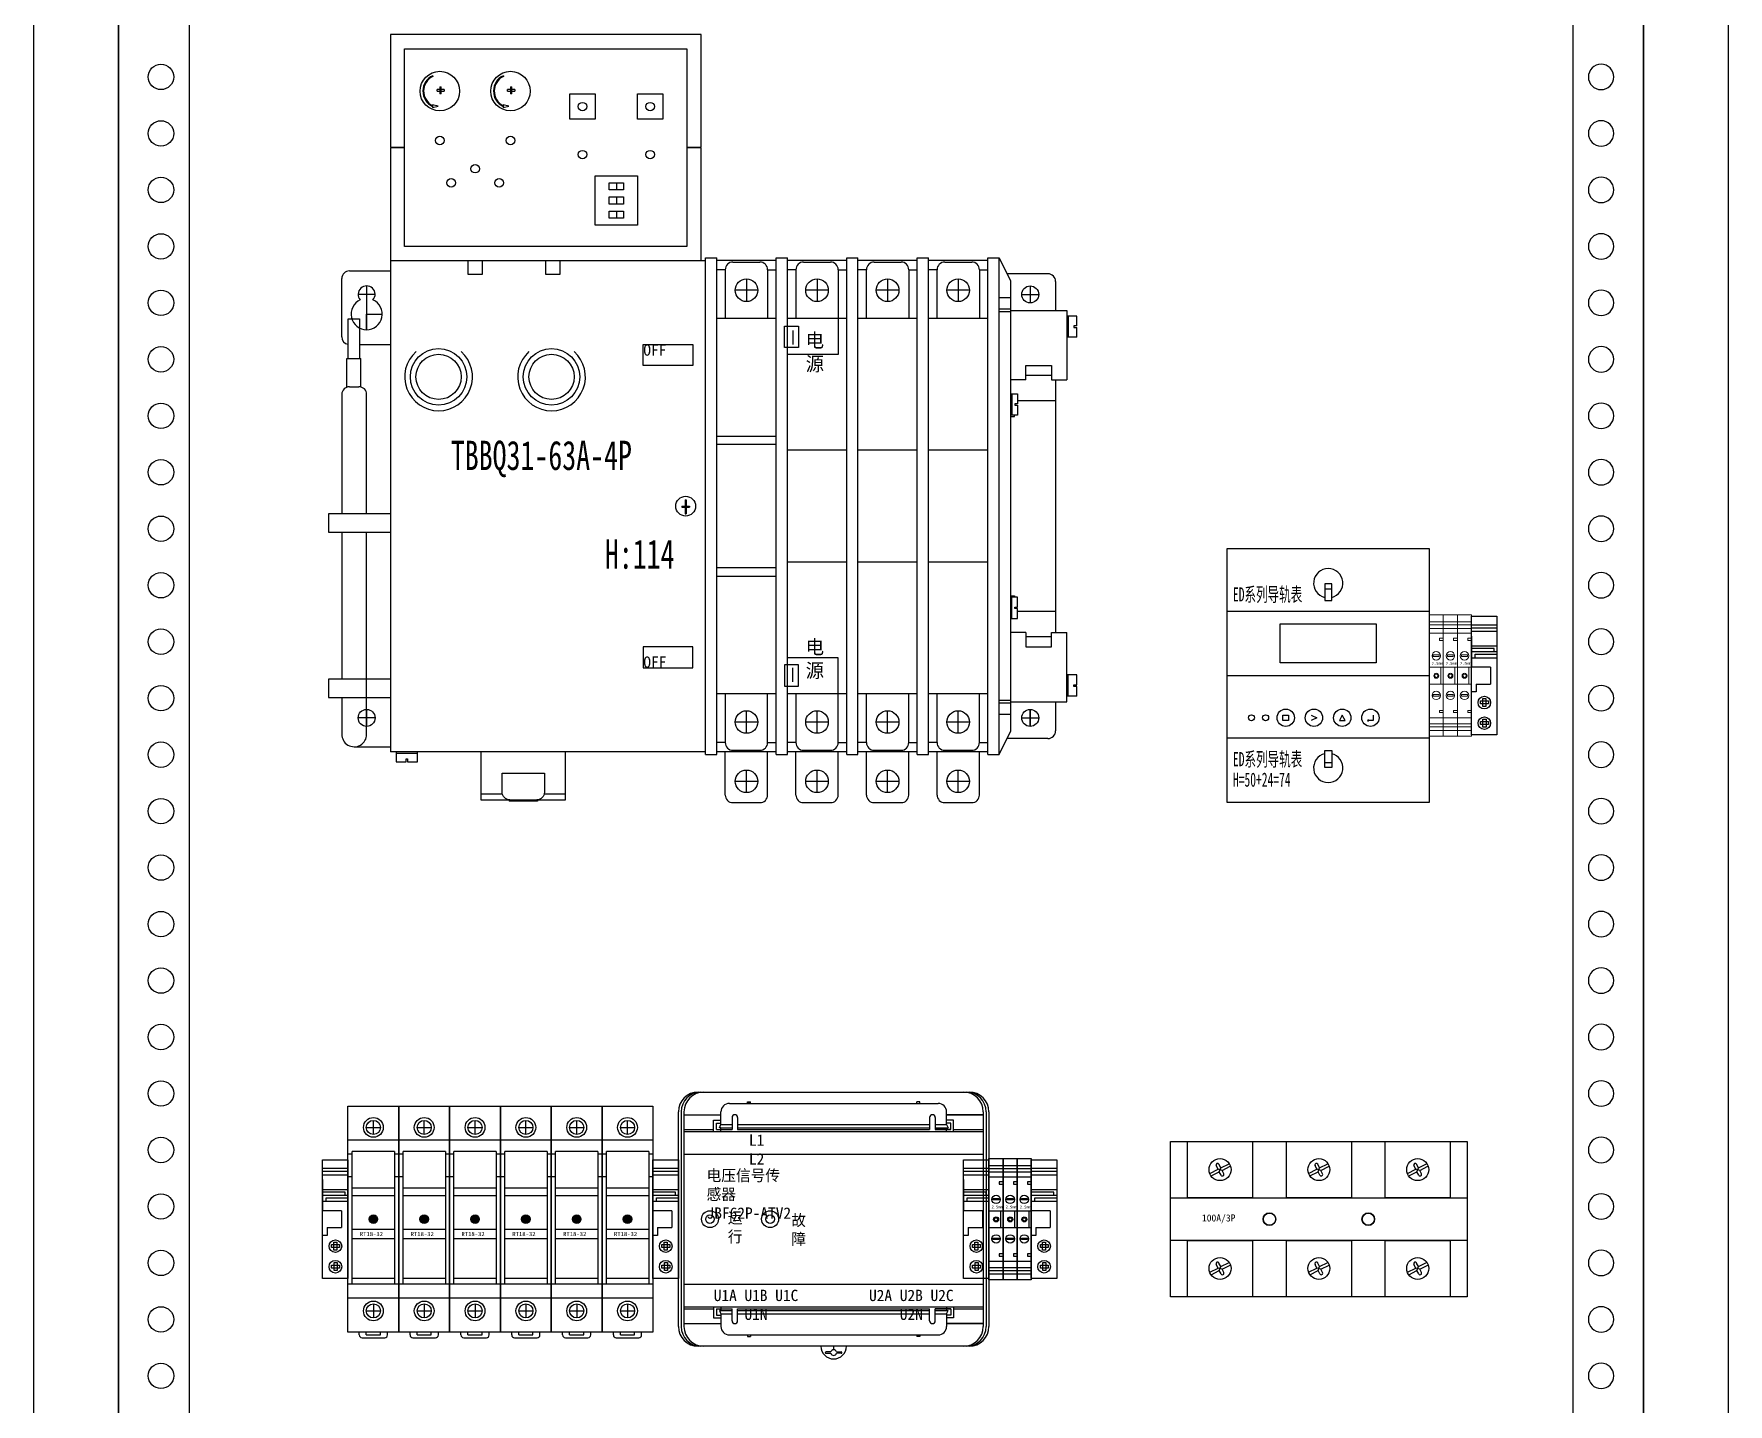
# Model space of a CAD drawing. Extents: x 1529396 to 1529996, y 398123 to 399723.
# Drawn here: x 1529396 to 1529996, y 398868 to 399353 of the extents above; entities that cross this region are included whole.
import ezdxf
from ezdxf.enums import TextEntityAlignment as Align

# ---------------------------------------------------------------- set-up
doc = ezdxf.new("R2010")
doc.units = 0
doc.header["$MEASUREMENT"] = 0
for name, color, linetype in [('01', 7, 'Continuous'), ('LY-JS-BJ', 7, 'Continuous'), ('LY-JS-YQJ', 7, 'Continuous'), ('布置图', 20, 'Continuous')]:
    doc.layers.add(name, color=color, linetype=linetype)
doc.layers.add('LY-二次控制图', color=7, linetype='Continuous', lineweight=18)
doc.styles.add('宋体', font='', dxfattribs={"width": 0.8, "height": 3.5})
doc.styles.get('宋体').set_extended_font_data('SimSun')

# ---------------------------------------------------------------- blocks, each defined once
blk = doc.blocks.new('A$Ccfe704a4')
for p, q in [((-91.17, -11.31), (-88.21, -9.81)), ((-90.7, -12.2), (-87.76, -10.71)), ((-88.21, -9.81), (-88.87, -8.52)), ((-86.79, -10.22), (-88.21, -9.81)), ((-88.04, -6.11), (-88.04, -6.07)), ((-87.24, -9.32), (-87.9, -8.03)), ((-87.76, -10.71), (-87.24, -9.32)), ((-87.16, -11.89), (-87.76, -10.71)), ((-87.24, -9.32), (-84.33, -7.85)), ((-86.79, -10.22), (-83.88, -8.75)), ((-86.19, -11.4), (-86.79, -10.22)), ((-86.75, -6.15), (-86.75, -6.07)), ((-56.17, -11.31), (-53.21, -9.81)), ((-55.7, -12.2), (-52.76, -10.71)), ((-53.21, -9.81), (-53.87, -8.52)), ((-51.79, -10.22), (-53.21, -9.81)), ((-53.04, -6.11), (-53.04, -6.07)), ((-52.24, -9.32), (-52.9, -8.03)), ((-52.76, -10.71), (-52.24, -9.32)), ((-52.16, -11.89), (-52.76, -10.71)), ((-52.24, -9.32), (-49.33, -7.85)), ((-51.79, -10.22), (-48.88, -8.75)), ((-51.19, -11.4), (-51.79, -10.22)), ((-51.75, -6.15), (-51.75, -6.07)), ((-21.17, -11.31), (-18.21, -9.81)), ((-20.7, -12.2), (-17.76, -10.71)), ((-18.21, -9.81), (-18.87, -8.52)), ((-16.79, -10.22), (-18.21, -9.81)), ((-18.04, -6.11), (-18.04, -6.07)), ((-17.24, -9.32), (-17.9, -8.03)), ((-17.76, -10.71), (-17.24, -9.32)), ((-17.16, -11.89), (-17.76, -10.71)), ((-17.24, -9.32), (-14.33, -7.85)), ((-16.79, -10.22), (-13.88, -8.75)), ((-16.19, -11.4), (-16.79, -10.22)), ((-16.75, -6.15), (-16.75, -6.07)), ((-76, -20), (-64, -20)), ((-88.04, -41.11), (-88.04, -41.07)), ((-86.75, -41.15), (-86.75, -41.07)), ((-53.04, -41.11), (-53.04, -41.07)), ((-51.75, -41.15), (-51.75, -41.07)), ((-18.04, -41.11), (-18.04, -41.07)), ((-16.75, -41.15), (-16.75, -41.07)), ((-91.17, -46.31), (-88.21, -44.81)), ((-90.7, -47.2), (-87.76, -45.71)), ((-88.21, -44.81), (-88.87, -43.52)), ((-86.79, -45.22), (-88.21, -44.81)), ((-87.24, -44.32), (-87.9, -43.03)), ((-87.76, -45.71), (-87.24, -44.32)), ((-87.16, -46.89), (-87.76, -45.71)), ((-87.24, -44.32), (-84.33, -42.85)), ((-86.79, -45.22), (-83.88, -43.75)), ((-86.19, -46.4), (-86.79, -45.22)), ((-56.17, -46.31), (-53.21, -44.81)), ((-55.7, -47.2), (-52.76, -45.71)), ((-53.21, -44.81), (-53.87, -43.52)), ((-51.79, -45.22), (-53.21, -44.81)), ((-52.24, -44.32), (-52.9, -43.03)), ((-52.76, -45.71), (-52.24, -44.32)), ((-52.16, -46.89), (-52.76, -45.71)), ((-52.24, -44.32), (-49.33, -42.85)), ((-51.79, -45.22), (-48.88, -43.75)), ((-51.19, -46.4), (-51.79, -45.22)), ((-21.17, -46.31), (-18.21, -44.81)), ((-20.7, -47.2), (-17.76, -45.71)), ((-18.21, -44.81), (-18.87, -43.52)), ((-16.79, -45.22), (-18.21, -44.81)), ((-17.24, -44.32), (-17.9, -43.03)), ((-17.76, -45.71), (-17.24, -44.32)), ((-17.16, -46.89), (-17.76, -45.71)), ((-17.24, -44.32), (-14.33, -42.85)), ((-16.79, -45.22), (-13.88, -43.75)), ((-16.19, -46.4), (-16.79, -45.22))]:
    blk.add_line(p, q)
for points in [[(-105, 0), (0, 0), (0, -55), (-105, -55)], [(-99, 0), (-76, 0), (-76, -20), (-99, -20)], [(-64, 0), (-41, 0), (-41, -20), (-64, -20)], [(-29, 0), (-6, 0), (-6, -20), (-29, -20)], [(-105, -20), (0, -20), (0, -35), (-105, -35)], [(-99, -35), (-76, -35), (-76, -55), (-99, -55)], [(-64, -35), (-41, -35), (-41, -55), (-64, -55)], [(-29, -35), (-6, -35), (-6, -55), (-29, -55)]]:
    blk.add_lwpolyline(points, close=True)
for centre, radius in [((-87.5, -9.95), 3.88), ((-52.5, -9.95), 3.88), ((-17.5, -9.95), 3.88), ((-70, -27.5), 2.15), ((-35, -27.5), 2.15), ((-87.5, -44.95), 3.88), ((-52.5, -44.95), 3.88), ((-17.5, -44.95), 3.88)]:
    blk.add_circle(centre, radius)
for centre, start, end in [((-88.38, -8.27), 26.85649, 206.85649), ((-86.67, -11.65), 206.85649, 26.85649), ((-53.38, -8.27), 26.85649, 206.85649), ((-51.67, -11.65), 206.85649, 26.85649), ((-18.38, -8.27), 26.85649, 206.85649), ((-16.67, -11.65), 206.85649, 26.85649), ((-88.38, -43.27), 26.85649, 206.85649), ((-86.67, -46.65), 206.85649, 26.85649), ((-53.38, -43.27), 26.85649, 206.85649), ((-51.67, -46.65), 206.85649, 26.85649), ((-18.38, -43.27), 26.85649, 206.85649), ((-16.67, -46.65), 206.85649, 26.85649)]:
    blk.add_arc(centre, 0.545, start, end)
at = {"insert": (-93.93, -25.82), "char_height": 2.5, "width": 3.1179, "attachment_point": 1}
blk.add_mtext('100A/3P', dxfattribs=at)
blk = doc.blocks.new('TC100A 3P')
at = {"color": 6}
for centre in [(35.36, 27.17), (70.36, 27.17)]:
    blk.add_circle(centre, 2.25, dxfattribs=at)
at = {"color": 0}
blk.add_blockref('A$Ccfe704a4', (105.36, 54.67), dxfattribs=at)
blk = doc.blocks.new('端子堵头')
at = {"layer": 'LY-JS-YQJ'}
for p, q in [((0, 39.03), (9, 39.03)), ((0, 37.96), (9, 37.96)), ((0, 36.73), (9, 36.73)), ((0, 35), (0, 24)), ((0, 31.48), (9, 31.48)), ((7.97, 30.59), (0, 30.59)), ((7.97, 29.53), (7.97, 30.59)), ((9, 35), (9, 24)), ((9, 34.58), (9, 33.47)), ((0, 29.53), (9, 29.53)), ((0, 27.32), (9, 27.32)), ((1.25, 27.32), (1.25, 28.56)), ((1.25, 28.56), (9, 28.56)), ((6.66, 24), (0, 24)), ((6.66, 24), (6.66, 18)), ((1.59, 15.27), (0, 15.27)), ((1.59, 18), (1.59, 15.27)), ((1.59, 18), (6.66, 18))]:
    blk.add_line(p, q, dxfattribs=at)
for points in [[(0, 42), (9, 42), (9, 0), (0, 0)], [(3.2, 12.05), (6.01, 12.05), (6.01, 10.99), (3.2, 10.99)], [(5.06, 12.84), (5.06, 10.03), (3.99, 10.03), (3.99, 12.84)], [(3.2, 4.76), (6.01, 4.76), (6.01, 3.69), (3.2, 3.69)], [(5.13, 5.6), (5.13, 2.79), (4.06, 2.79), (4.06, 5.6)]]:
    blk.add_lwpolyline(points, close=True, dxfattribs=at)
for centre in [(4.54, 11.43), (4.54, 4.14)]:
    blk.add_circle(centre, 2.23, dxfattribs=at)
blk = doc.blocks.new('A$C63FD753C')
at = {"layer": 'LY-JS-YQJ'}
for p, q in [((9, 19.03), (14, 19.03)), ((14, 19.03), (19, 19.03)), ((9, 17.96), (14, 17.96)), ((9, 16.73), (14, 16.73)), ((14, 13.21), (12.66, 13.21)), ((12.66, 13.21), (12.66, 12.43)), ((12.66, 12.43), (14, 12.43)), ((14, 17.96), (19, 17.96)), ((14, 16.73), (19, 16.73)), ((19, 13.21), (17.66, 13.21)), ((17.66, 13.21), (17.66, 12.43)), ((17.66, 12.43), (19, 12.43)), ((9, 3), (14, 3)), ((13.07, 3), (13.07, -3)), ((14, 3), (19, 3)), ((18.07, 3), (18.07, -3)), ((9, -3), (14, -3)), ((14, -3), (19, -3)), ((9, -17.12), (14, -17.12)), ((14, -12.33), (12.66, -12.33)), ((12.66, -12.33), (12.66, -13.11)), ((12.66, -13.11), (14, -13.11)), ((14, -17.12), (19, -17.12)), ((19, -12.33), (17.66, -12.33)), ((17.66, -12.33), (17.66, -13.11)), ((17.66, -13.11), (19, -13.11)), ((9, -18.19), (14, -18.19)), ((9, -19.42), (14, -19.42)), ((14, -18.19), (19, -18.19)), ((14, -19.42), (19, -19.42))]:
    blk.add_line(p, q, dxfattribs=at)
at = {"layer": 'LY-JS-YQJ', "color": 30, "true_color": 0xf8991e}
for p, q in [((19, 19.03), (24, 19.03)), ((19, 17.96), (24, 17.96)), ((19, 16.73), (24, 16.73)), ((19, 12.43), (19, 11.32)), ((24, 13.21), (22.66, 13.21)), ((22.66, 13.21), (22.66, 12.43)), ((22.66, 12.43), (24, 12.43)), ((24, 12.43), (24, 11.32)), ((19, 3), (24, 3)), ((23.07, 3), (23.07, -3)), ((19, -3), (24, -3)), ((19, -17.12), (24, -17.12)), ((24, -12.33), (22.66, -12.33)), ((22.66, -12.33), (22.66, -13.11)), ((22.66, -13.11), (24, -13.11)), ((19, -18.19), (24, -18.19)), ((19, -19.42), (24, -19.42))]:
    blk.add_line(p, q, dxfattribs=at)
at = {"layer": 'LY-JS-YQJ'}
for points in [[(9, 21.5), (14, 21.5), (14, -21.5), (9, -21.5)], [(14, 21.5), (19, 21.5), (19, -21.5), (14, -21.5)], [(9, 15), (14, 15), (14, -15), (9, -15)], [(14, 15), (19, 15), (19, -15), (14, -15)], [(10.47, 7.3), (12.53, 7.3), (12.53, 6.79), (10.47, 6.79)], [(15.47, 7.3), (17.53, 7.3), (17.53, 6.79), (15.47, 6.79)], [(10.47, -6.71), (12.53, -6.71), (12.53, -7.23), (10.47, -7.23)], [(15.47, -6.71), (17.53, -6.71), (17.53, -7.23), (15.47, -7.23)]]:
    blk.add_lwpolyline(points, close=True, dxfattribs=at)
at = {"layer": 'LY-JS-YQJ', "color": 30, "true_color": 0xf8991e}
for points in [[(19, 21.5), (24, 21.5), (24, -21.5), (19, -21.5)], [(19, 15), (24, 15), (24, -15), (19, -15)], [(20.47, 7.3), (22.53, 7.3), (22.53, 6.79), (20.47, 6.79)], [(20.47, -6.71), (22.53, -6.71), (22.53, -7.23), (20.47, -7.23)]]:
    blk.add_lwpolyline(points, close=True, dxfattribs=at)
at = {"layer": 'LY-JS-YQJ'}
for centre, radius in [((11.5, 7), 1.5), ((16.5, 7), 1.5), ((11.52, -0.08), 0.879), ((11.52, -0.08), 0.879), ((11.52, -0.08), 0.59), ((16.52, -0.08), 0.879), ((16.52, -0.08), 0.879), ((16.52, -0.08), 0.59), ((11.5, -7), 1.5), ((16.5, -7), 1.5)]:
    blk.add_circle(centre, radius, dxfattribs=at)
at = {"layer": 'LY-JS-YQJ', "color": 30, "true_color": 0xf8991e}
for centre, radius in [((21.5, 7), 1.5), ((21.52, -0.08), 0.879), ((21.52, -0.08), 0.879), ((21.52, -0.08), 0.59), ((21.5, -7), 1.5)]:
    blk.add_circle(centre, radius, dxfattribs=at)
at = {"layer": 'LY-JS-YQJ', "lineweight": -3}
for p in [(0, -21), (24, -21)]:
    blk.add_blockref('端子堵头', p, dxfattribs=at)
at = {"layer": 'LY-JS-YQJ', "char_height": 1, "width": 2.5692, "attachment_point": 1}
for insert in [(9.91, 4.81), (14.91, 4.81)]:
    blk.add_mtext('2.5mm', dxfattribs=dict(at, insert=insert))
at = {"layer": 'LY-JS-YQJ', "color": 30, "true_color": 0xf8991e, "insert": (19.91, 4.81), "char_height": 1, "width": 2.5692, "attachment_point": 1}
blk.add_mtext('2.5mm', dxfattribs=at)
blk = doc.blocks.new('RT18保险 正视图')
at = {"layer": 'LY-JS-YQJ'}
blk.add_hatch(color=1, dxfattribs=at).paths.add_polyline_path([(1.5, -40, 1), (-1.5, -40, 1)])
for p, q in [((-9, -80), (-9, 0)), ((-9, 0), (9, 0)), ((9, 0), (9, -80)), ((0, -10.01), (0, -5.01)), ((-2.5, -7.51), (2.5, -7.51)), ((9, -12.01), (-9, -12.01)), ((-7.5, -17), (-9, -17)), ((7.5, -16), (-7.5, -16)), ((-7.5, -63), (-7.5, -16)), ((7.5, -16), (7.5, -63)), ((9, -17), (7.5, -17)), ((-7.5, -25), (-9, -25)), ((7.5, -29), (-7.5, -29)), ((9, -25), (7.5, -25)), ((7.5, -31.75), (-7.5, -31.75)), ((-7.5, -43.5), (7.5, -43.5)), ((-7.5, -46.9), (7.5, -46.9)), ((9, -63), (-9, -63)), ((7.5, -61), (-7.5, -61)), ((9, -67.99), (-9, -67.99)), ((0, -69.99), (0, -74.99)), ((-2.5, -72.49), (2.5, -72.49)), ((9, -80), (-9, -80)), ((-5, -81), (-5, -80)), ((-4, -82), (4, -82)), ((-2.5, -81), (-2.5, -80)), ((-2.5, -81), (2.5, -81)), ((2.5, -81), (2.5, -80)), ((5, -81), (5, -80))]:
    blk.add_line(p, q, dxfattribs=at)
for centre, radius in [((0, -7.51), 3.5), ((0, -7.51), 2.5), ((0, -72.49), 3.5), ((0, -72.49), 2.5)]:
    blk.add_circle(centre, radius, dxfattribs=at)
at = {"layer": 'LY-JS-YQJ', "color": 1}
blk.add_circle((0, -40), 1.5, dxfattribs=at)
at = {"layer": 'LY-JS-YQJ'}
for centre, start, end in [((-4, -81), 180, 270), ((4, -81), 270, 0)]:
    blk.add_arc(centre, 1, start, end, dxfattribs=at)
at = {"layer": 'LY-JS-YQJ', "insert": (-4.8, -44.5), "char_height": 1.5, "width": 12.3, "attachment_point": 1}
blk.add_mtext('RT18-32', dxfattribs=at)
blk = doc.blocks.new('RT18-32X-6A')
at = {"layer": 'LY-JS-YQJ'}
blk.add_blockref('RT18保险 正视图', (9, 80), dxfattribs=at)
blk = doc.blocks.new('A$C1DDE3F93')
at = {"layer": 'LY-二次控制图', "lineweight": -3}
for name, p in [('RT18-32X-6A', (9, -40)), ('RT18-32X-6A', (27, -40)), ('RT18-32X-6A', (45, -40)), ('RT18-32X-6A', (63, -40)), ('RT18-32X-6A', (81, -40)), ('RT18-32X-6A', (99, -40)), ('端子堵头', (0, -21)), ('端子堵头', (117, -21))]:
    blk.add_blockref(name, p, dxfattribs=at)
blk = doc.blocks.new('A$C03D07FCC')
for p, q in [((0, 19.03), (5, 19.03)), ((5, 19.03), (10, 19.03)), ((0, 17.96), (5, 17.96)), ((0, 16.73), (5, 16.73)), ((5, 13.21), (3.66, 13.21)), ((3.66, 13.21), (3.66, 12.43)), ((3.66, 12.43), (5, 12.43)), ((5, 17.96), (10, 17.96)), ((5, 16.73), (10, 16.73)), ((5, 12.43), (5, 11.32)), ((10, 13.21), (8.66, 13.21)), ((8.66, 13.21), (8.66, 12.43)), ((8.66, 12.43), (10, 12.43)), ((0, 3), (5, 3)), ((4.07, 3), (4.07, -3)), ((5, 3), (10, 3)), ((9.07, 3), (9.07, -3)), ((0, -3), (5, -3)), ((5, -3), (10, -3)), ((0, -17.12), (5, -17.12)), ((5, -12.33), (3.66, -12.33)), ((3.66, -12.33), (3.66, -13.11)), ((3.66, -13.11), (5, -13.11)), ((5, -17.12), (10, -17.12)), ((10, -12.33), (8.66, -12.33)), ((8.66, -12.33), (8.66, -13.11)), ((8.66, -13.11), (10, -13.11)), ((0, -18.19), (5, -18.19)), ((0, -19.42), (5, -19.42)), ((5, -18.19), (10, -18.19)), ((5, -19.42), (10, -19.42))]:
    blk.add_line(p, q)
at = {"color": 2}
for p, q in [((10, 19.03), (15, 19.03)), ((10, 17.96), (15, 17.96)), ((10, 16.73), (15, 16.73)), ((10, 12.43), (10, 11.32)), ((15, 13.21), (13.66, 13.21)), ((13.66, 13.21), (13.66, 12.43)), ((13.66, 12.43), (15, 12.43)), ((15, 12.43), (15, 11.32)), ((10, 3), (15, 3)), ((14.07, 3), (14.07, -3)), ((10, -3), (15, -3)), ((10, -17.12), (15, -17.12)), ((15, -12.33), (13.66, -12.33)), ((13.66, -12.33), (13.66, -13.11)), ((13.66, -13.11), (15, -13.11)), ((10, -18.19), (15, -18.19)), ((10, -19.42), (15, -19.42))]:
    blk.add_line(p, q, dxfattribs=at)
for points in [[(0, 21.5), (5, 21.5), (5, -21.5), (0, -21.5)], [(5, 21.5), (10, 21.5), (10, -21.5), (5, -21.5)], [(0, 15), (5, 15), (5, -15), (0, -15)], [(5, 15), (10, 15), (10, -15), (5, -15)], [(1.47, 7.3), (3.53, 7.3), (3.53, 6.79), (1.47, 6.79)], [(6.47, 7.3), (8.53, 7.3), (8.53, 6.79), (6.47, 6.79)], [(1.47, -6.71), (3.53, -6.71), (3.53, -7.23), (1.47, -7.23)], [(6.47, -6.71), (8.53, -6.71), (8.53, -7.23), (6.47, -7.23)]]:
    blk.add_lwpolyline(points, close=True)
for points in [[(10, 21.5), (15, 21.5), (15, -21.5), (10, -21.5)], [(10, 15), (15, 15), (15, -15), (10, -15)], [(11.47, 7.3), (13.53, 7.3), (13.53, 6.79), (11.47, 6.79)], [(11.47, -6.71), (13.53, -6.71), (13.53, -7.23), (11.47, -7.23)]]:
    blk.add_lwpolyline(points, close=True, dxfattribs=at)
for centre, radius in [((2.5, 7), 1.5), ((7.5, 7), 1.5), ((2.52, -0.08), 0.879), ((2.52, -0.08), 0.879), ((2.52, -0.08), 0.59), ((7.52, -0.08), 0.879), ((7.52, -0.08), 0.879), ((7.52, -0.08), 0.59), ((2.5, -7), 1.5), ((7.5, -7), 1.5)]:
    blk.add_circle(centre, radius)
for centre, radius in [((12.5, 7), 1.5), ((12.52, -0.08), 0.879), ((12.52, -0.08), 0.879), ((12.52, -0.08), 0.59), ((12.5, -7), 1.5)]:
    blk.add_circle(centre, radius, dxfattribs=at)
at = {"layer": 'LY-二次控制图', "lineweight": -3}
blk.add_blockref('端子堵头', (15, -21), dxfattribs=at)
at = {"char_height": 1, "width": 2.5692, "attachment_point": 1}
for insert in [(0.91, 4.81), (5.91, 4.81)]:
    blk.add_mtext('2.5mm', dxfattribs=dict(at, insert=insert))
at = {"color": 2, "insert": (10.91, 4.81), "char_height": 1, "width": 2.5692, "attachment_point": 1}
blk.add_mtext('2.5mm', dxfattribs=at)
blk = doc.blocks.new('双电源TBBQ31-63A-4P-2022.4')
at = {"color": 0}
for p, q in [((131.93, 172.96), (21.93, 172.96)), ((21.93, 172.96), (21.93, 133.06)), ((131.93, 133.06), (131.93, 172.96)), ((36.93, 158.41), (36.93, 158.14)), ((61.93, 158.41), (61.93, 158.14)), ((40.93, 153.46), (38.43, 153.46)), ((38.43, 152.96), (40.93, 152.96)), ((39.43, 154.46), (39.43, 151.96)), ((39.93, 151.96), (39.93, 154.46)), ((65.93, 153.46), (63.43, 153.46)), ((63.43, 152.96), (65.93, 152.96)), ((64.43, 154.46), (64.43, 151.96)), ((64.93, 151.96), (64.93, 154.46)), ((36.93, 147.78), (36.93, 147.78)), ((61.93, 147.78), (61.93, 147.78)), ((21.93, 133.06), (26.93, 133.06)), ((21.93, 132.86), (21.93, -81.04)), ((26.93, 132.86), (21.93, 132.86)), ((126.93, 133.06), (131.93, 133.06)), ((131.93, 132.86), (126.93, 132.86)), ((131.93, 92.96), (131.93, 132.86)), ((101.93, 120.46), (101.93, 117.96)), ((101.93, 115.46), (101.93, 112.96)), ((101.93, 110.46), (101.93, 107.96)), ((21.93, 92.96), (133.5, 92.96)), ((133.5, 93.96), (137.5, 93.96)), ((133.5, -82.04), (133.5, 93.96)), ((137.5, -82.04), (137.5, 93.96)), ((158.5, 92.96), (137.5, 92.96)), ((143.21, 92.41), (152.79, 92.41)), ((158.5, 93.96), (162.5, 93.96)), ((158.5, -82.04), (158.5, 93.96)), ((162.5, -82.04), (162.5, 93.96)), ((183.5, 92.96), (162.5, 92.96)), ((168.21, 92.41), (177.79, 92.41)), ((183.5, 93.96), (187.5, 93.96)), ((183.5, -82.04), (183.5, 93.96)), ((187.5, -82.04), (187.5, 93.96)), ((208.5, 92.96), (187.5, 92.96)), ((193.21, 92.41), (202.79, 92.41)), ((208.5, 93.96), (212.5, 93.96)), ((208.5, -82.04), (208.5, 93.96)), ((212.5, -82.04), (212.5, 93.96)), ((233.5, 92.96), (212.5, 92.96)), ((218.21, 92.41), (227.79, 92.41)), ((233.5, -82.04), (233.5, 93.96)), ((233.5, 93.96), (237.5, 93.96)), ((237.5, -82.04), (237.5, 93.96)), ((237.5, 93.96), (241.48, 85.75)), ((4.7, 65.96), (4.7, 86.56)), ((7.41, 89.27), (21.93, 89.27)), ((140.5, 89.7), (137.5, 89.7)), ((140.5, 89.7), (140.5, 72.41)), ((140.5, 89.7), (140.5, 89.7)), ((148, 86.41), (148, 78.41)), ((155.5, 89.7), (155.5, 72.41)), ((155.5, 89.7), (158.5, 89.7)), ((165.5, 89.7), (162.5, 89.7)), ((165.5, 89.7), (165.5, 72.41)), ((165.5, 89.7), (165.5, 89.7)), ((173, 86.41), (173, 78.41)), ((180.5, 89.7), (183.5, 89.7)), ((180.5, 89.7), (180.5, 59.7)), ((190.5, 89.7), (187.5, 89.7)), ((190.5, 72.41), (190.5, 89.7)), ((190.5, 89.7), (190.5, 89.7)), ((198, 86.41), (198, 78.41)), ((205.5, 89.7), (205.5, 72.41)), ((205.5, 89.7), (208.5, 89.7)), ((215.5, 89.7), (212.5, 89.7)), ((215.5, 72.41), (215.5, 89.7)), ((215.5, 89.7), (215.5, 89.7)), ((223, 86.41), (223, 78.41)), ((230.5, 89.7), (230.5, 72.41)), ((230.5, 89.7), (233.5, 89.7)), ((254.79, 88.25), (240.27, 88.25)), ((241.48, 85.75), (241.48, -73.83)), ((257.5, 85.54), (257.5, 75.25)), ((152, 82.41), (144, 82.41)), ((158.5, 82.41), (158.5, 82.41)), ((177, 82.41), (169, 82.41)), ((183.5, 82.41), (183.5, 82.41)), ((202, 82.41), (194, 82.41)), ((208.5, 82.41), (208.5, 82.41)), ((227, 82.41), (219, 82.41)), ((233.5, 82.41), (233.5, 82.41)), ((241.48, 79.75), (237.5, 79.75)), ((13.5, 73.96), (19, 73.96)), ((13.5, 68.46), (13.5, 73.96)), ((158.5, 72.41), (137.5, 72.41)), ((183.5, 72.41), (162.5, 72.41)), ((208.5, 72.41), (187.5, 72.41)), ((233.5, 72.41), (212.5, 72.41)), ((241.48, 75.75), (237.5, 75.75)), ((241.48, 74.75), (237.5, 74.75)), ((265, 73.29), (261.48, 73.29)), ((261.98, 73.29), (261.98, 65.75)), ((265, 69.77), (265, 73.29)), ((265, 69.77), (264, 69.77)), ((264, 69.77), (264, 69.27)), ((264, 69.27), (265, 69.27)), ((265, 65.75), (265, 69.27)), ((10.98, 63.25), (21.93, 63.25)), ((265, 65.75), (261.48, 65.75)), ((6.48, 48.09), (6.48, 58.25)), ((6.48, 58.25), (11.48, 58.25)), ((11.48, 48.16), (11.48, 58.25)), ((180.5, 59.7), (162.5, 59.7)), ((7.41, 48.25), (10.79, 48.25)), ((246.98, 50.75), (241.48, 50.75)), ((255.98, 52.25), (246.98, 52.25)), ((255.98, 50.75), (261.48, 50.75)), ((257.5, 50.75), (257.5, -38.83)), ((4.7, 45.54), (4.7, 3.25)), ((13.5, 3.25), (13.5, 45.54)), ((241.48, 45.75), (244, 45.75)), ((241.98, 45.75), (241.98, 38.21)), ((244, 42.23), (243, 42.23)), ((243, 42.23), (243, 41.73)), ((244, 45.75), (244, 42.23)), ((257.5, 43.25), (244, 43.25)), ((244, 38.21), (241.48, 38.21)), ((241.48, 37.75), (242.95, 37.75)), ((242.95, 37.75), (242.95, 38.21)), ((243, 41.73), (244, 41.73)), ((244, 41.73), (244, 38.21)), ((137.5, 30.75), (158.5, 30.75)), ((158.5, 27.75), (137.5, 27.75)), ((183.5, 25.75), (162.5, 25.75)), ((208.5, 25.75), (187.5, 25.75)), ((233.5, 25.75), (212.5, 25.75)), ((126.28, 8.25), (126.68, 8.25)), ((126.28, 8.25), (126.28, 3.25)), ((126.68, 8.25), (126.68, 3.25)), ((125.18, 5.95), (127.78, 5.95)), ((125.18, 5.95), (125.18, 5.55)), ((125.18, 5.55), (127.78, 5.55)), ((126.28, 3.25), (126.68, 3.25)), ((127.78, 5.95), (127.78, 5.55)), ((4.7, -3.25), (4.7, -55.25)), ((13.5, -74.85), (13.5, -3.25)), ((158.5, -15.83), (137.5, -15.83)), ((183.5, -13.83), (162.5, -13.83)), ((208.5, -13.83), (187.5, -13.83)), ((233.5, -13.83), (212.5, -13.83)), ((137.5, -18.83), (158.5, -18.83)), ((241.48, -25.83), (242.95, -25.83)), ((244, -26.29), (241.48, -26.29)), ((241.98, -33.83), (241.98, -26.29)), ((242.95, -25.83), (242.95, -26.29)), ((243, -30.31), (243, -29.81)), ((243, -29.81), (244, -29.81)), ((244, -29.81), (244, -26.29)), ((241.48, -33.83), (244, -33.83)), ((244, -30.31), (243, -30.31)), ((244, -33.83), (244, -30.31)), ((257.5, -31.33), (244, -31.33)), ((246.98, -38.83), (241.48, -38.83)), ((255.98, -40.33), (246.98, -40.33)), ((255.98, -38.83), (261.48, -38.83)), ((180.5, -47.78), (162.5, -47.78)), ((180.5, -77.78), (180.5, -47.78)), ((265, -53.83), (261.48, -53.83)), ((261.98, -61.37), (261.98, -53.83)), ((265, -57.35), (265, -53.83)), ((264, -57.85), (264, -57.35)), ((264, -57.35), (265, -57.35)), ((265, -57.85), (264, -57.85)), ((265, -61.37), (265, -57.85)), ((4.7, -61.75), (4.7, -74.91)), ((158.5, -60.49), (137.5, -60.49)), ((140.5, -60.49), (140.5, -77.78)), ((155.5, -77.78), (155.5, -60.49)), ((183.5, -60.49), (162.5, -60.49)), ((165.5, -60.49), (165.5, -77.78)), ((208.5, -60.49), (187.5, -60.49)), ((190.5, -77.78), (190.5, -60.49)), ((205.5, -77.78), (205.5, -60.49)), ((233.5, -60.49), (212.5, -60.49)), ((215.5, -77.78), (215.5, -60.49)), ((230.5, -77.78), (230.5, -60.49)), ((241.48, -62.83), (237.5, -62.83)), ((241.48, -63.83), (237.5, -63.83)), ((257.5, -63.33), (257.5, -73.62)), ((265, -61.37), (261.48, -61.37)), ((152, -70.49), (144, -70.49)), ((148, -74.49), (148, -66.49)), ((158.5, -70.49), (158.5, -70.49)), ((177, -70.49), (169, -70.49)), ((173, -74.49), (173, -66.49)), ((183.5, -70.49), (183.5, -70.49)), ((202, -70.49), (194, -70.49)), ((198, -74.49), (198, -66.49)), ((208.5, -70.49), (208.5, -70.49)), ((227, -70.49), (219, -70.49)), ((223, -74.49), (223, -66.49)), ((233.5, -70.49), (233.5, -70.49)), ((241.48, -67.83), (237.5, -67.83)), ((248.5, -66.04), (248.5, -72.04)), ((13.5, -74.85), (13.5, -74.85)), ((140.5, -77.78), (137.5, -77.78)), ((140.5, -77.78), (140.5, -77.78)), ((155.5, -77.78), (158.5, -77.78)), ((165.5, -77.78), (162.5, -77.78)), ((165.5, -77.78), (165.5, -77.78)), ((180.5, -77.78), (183.5, -77.78)), ((190.5, -77.78), (187.5, -77.78)), ((190.5, -77.78), (190.5, -77.78)), ((205.5, -77.78), (208.5, -77.78)), ((215.5, -77.78), (212.5, -77.78)), ((215.5, -77.78), (215.5, -77.78)), ((230.5, -77.78), (233.5, -77.78)), ((237.5, -82.04), (241.48, -73.83)), ((254.79, -76.33), (240.27, -76.33)), ((9.1, -79.25), (21.93, -79.25)), ((133.5, -81.04), (21.93, -81.04)), ((23.94, -81.04), (23.94, -84.56)), ((23.94, -81.54), (31.48, -81.54)), ((27.46, -84.56), (27.46, -83.56)), ((27.46, -83.56), (27.96, -83.56)), ((27.96, -83.56), (27.96, -84.56)), ((31.48, -84.56), (31.48, -81.04)), ((53.98, -81.04), (53.98, -98.04)), ((83.98, -98.04), (83.98, -81.04)), ((133.5, -82.04), (137.5, -82.04)), ((158.5, -81.04), (137.5, -81.04)), ((140.5, -96.33), (140.5, -81.04)), ((143.21, -80.49), (152.79, -80.49)), ((155.5, -96.33), (155.5, -81.04)), ((158.5, -82.04), (162.5, -82.04)), ((183.5, -81.04), (162.5, -81.04)), ((165.5, -96.33), (165.5, -81.04)), ((168.21, -80.49), (177.79, -80.49)), ((180.5, -96.33), (180.5, -81.04)), ((183.5, -82.04), (187.5, -82.04)), ((208.5, -81.04), (187.5, -81.04)), ((190.5, -96.33), (190.5, -81.04)), ((193.21, -80.49), (202.79, -80.49)), ((205.5, -96.33), (205.5, -81.04)), ((208.5, -82.04), (212.5, -82.04)), ((233.5, -81.04), (212.5, -81.04)), ((215.5, -96.33), (215.5, -81.04)), ((218.21, -80.49), (227.79, -80.49)), ((230.5, -96.33), (230.5, -81.04)), ((233.5, -82.04), (237.5, -82.04)), ((23.94, -84.56), (27.46, -84.56)), ((27.96, -84.56), (31.48, -84.56)), ((148, -95.49), (148, -87.49)), ((173, -95.49), (173, -87.49)), ((198, -95.49), (198, -87.49)), ((223, -95.49), (223, -87.49)), ((152, -91.49), (144, -91.49)), ((177, -91.49), (169, -91.49)), ((202, -91.49), (194, -91.49)), ((227, -91.49), (219, -91.49)), ((53.98, -98.04), (83.98, -98.04)), ((63.98, -98.03), (63.98, -98.54)), ((73.98, -98.03), (73.98, -98.54)), ((143.21, -99.04), (152.79, -99.04)), ((155.5, -96.33), (155.5, -96.33)), ((168.21, -99.04), (177.79, -99.04)), ((193.21, -99.04), (202.79, -99.04)), ((218.21, -99.04), (227.79, -99.04))]:
    blk.add_line(p, q, dxfattribs=at)
blk.add_line((21.93, 92.96), (131.93, 92.96))
at = {"color": 1}
for p, q in [((16.5, 80.96), (10.5, 80.96)), ((13.5, 83.96), (13.5, 68.46)), ((245.5, 80.96), (251.5, 80.96)), ((248.5, 83.96), (248.5, 77.96)), ((16.5, -69.04), (10.5, -69.04)), ((13.5, -66.04), (13.5, -72.04)), ((245.5, -69.04), (251.5, -69.04)), ((248.5, -72.04), (248.5, -66.04))]:
    blk.add_line(p, q, dxfattribs=at)
at = {"color": 0, "lineweight": -3}
for p, q in [((164.48, 68.2), (164.48, 63.2)), ((164.48, -56.28), (164.48, -51.28))]:
    blk.add_line(p, q, dxfattribs=at)
at = {"color": 0}
for points in [[(26.93, 167.96), (126.93, 167.96), (126.93, 97.96), (26.93, 97.96)], [(85.43, 151.96), (94.43, 151.96), (94.43, 142.96), (85.43, 142.96)], [(109.43, 151.96), (118.43, 151.96), (118.43, 142.96), (109.43, 142.96)], [(38.8, 147.62), (36.88, 148.05), (36.88, 147.19)], [(63.8, 147.62), (61.88, 148.05), (61.88, 147.19)], [(94.43, 122.96), (109.43, 122.96), (109.43, 105.46), (94.43, 105.46)], [(99.43, 120.46), (104.43, 120.46), (104.43, 117.96), (99.43, 117.96)], [(99.43, 115.46), (104.43, 115.46), (104.43, 112.96), (99.43, 112.96)], [(99.43, 110.46), (104.43, 110.46), (104.43, 107.96), (99.43, 107.96)], [(161.48, 69.7), (166.48, 69.7), (166.48, 62.2), (161.48, 62.2)], [(111.48, 63.25), (128.98, 63.25), (128.98, 55.75), (111.48, 55.75)], [(111.48, -51.33), (128.98, -51.33), (128.98, -43.83), (111.48, -43.83)], [(161.48, -57.78), (166.48, -57.78), (166.48, -50.28), (161.48, -50.28)]]:
    blk.add_lwpolyline(points, close=True, dxfattribs=at)
for points in [[(38.43, 152.96), (38.43, 153.46)], [(39.43, 154.46), (39.93, 154.46)], [(39.93, 151.96), (39.43, 151.96)], [(40.93, 153.46), (40.93, 152.96)], [(63.43, 152.96), (63.43, 153.46)], [(64.43, 154.46), (64.93, 154.46)], [(64.93, 151.96), (64.43, 151.96)], [(65.93, 153.46), (65.93, 152.96)], [(54.43, 92.96), (54.43, 87.96), (49.43, 87.96), (49.43, 92.96)], [(81.93, 92.96), (81.93, 87.96), (76.93, 87.96), (76.93, 92.96)], [(6.98, 58.25), (6.98, 72.25), (10.98, 72.25), (10.98, 58.25)], [(241.48, 75.25), (261.48, 75.25), (261.48, 50.75)], [(246.98, 50.75), (246.98, 55.75), (255.98, 55.75), (255.98, 50.75)], [(21.93, 3.25), (0, 3.25), (0, -3.25), (21.93, -3.25)], [(241.48, -63.33), (261.48, -63.33), (261.48, -38.83)], [(246.98, -38.83), (246.98, -43.83), (255.98, -43.83), (255.98, -38.83)], [(21.93, -55.25), (0, -55.25), (0, -61.75), (21.93, -61.75)], [(61.48, -96.04), (53.98, -96.04)], [(73.98, -98.54), (63.98, -98.54)], [(83.98, -96.04), (76.48, -96.04)]]:
    blk.add_lwpolyline(points, dxfattribs=at)
blk.add_lwpolyline([(64.19, -98.04, -0.414214), (61.48, -95.33), (61.48, -88.54), (76.48, -88.54), (76.48, -95.33, -0.414214), (73.77, -98.04)], format="xyb", dxfattribs=at)
for centre, radius in [((39.43, 152.96), 7), ((64.43, 152.96), 7), ((89.93, 147.46), 1.5), ((113.93, 147.46), 1.5), ((51.93, 125.46), 1.5), ((89.93, 130.46), 1.5), ((113.93, 130.46), 1.5), ((43.43, 120.46), 1.5), ((60.43, 120.46), 1.5), ((148, 82.41), 4), ((173, 82.41), 4), ((198, 82.41), 4), ((223, 82.41), 4), ((248.5, 80.96), 3), ((38.98, 51.75), 10), ((78.98, 51.75), 10), ((38.98, 51.75), 8), ((78.98, 51.75), 8), ((126.48, 5.96), 3.5), ((13.5, -69.04), 3), ((148, -70.49), 4), ((173, -70.49), 4), ((198, -70.49), 4), ((223, -70.49), 4), ((248.5, -69.04), 3), ((148, -91.49), 4), ((173, -91.49), 4), ((198, -91.49), 4), ((223, -91.49), 4)]:
    blk.add_circle(centre, radius, dxfattribs=at)
at = {"color": 0, "lineweight": -3}
for centre in [(39.43, 135.46), (64.43, 135.46)]:
    blk.add_circle(centre, 1.5, dxfattribs=at)
at = {"color": 0}
for centre, radius, start, end in [((39.43, 152.96), 6, 114.62432, 244.78182), ((39.43, 152.96), 5.75, 115.77146, 243.60282), ((64.43, 152.96), 6, 114.62432, 244.78182), ((64.43, 152.96), 5.75, 115.77146, 243.60282), ((143.21, 89.7), 2.71, 90, 180), ((152.79, 89.7), 2.71, 0, 90), ((168.21, 89.7), 2.71, 90, 180), ((177.79, 89.7), 2.71, 0, 90), ((193.21, 89.7), 2.71, 90, 180), ((202.79, 89.7), 2.71, 0, 90), ((218.21, 89.7), 2.71, 90, 180), ((227.79, 89.7), 2.71, 0, 90), ((7.41, 86.56), 2.71, 90, 180), ((254.79, 85.54), 2.71, 0, 90), ((13.5, 73.96), 5.5, 114.16958, 65.83042), ((13.5, 80.96), 3, 318.64563, 221.35437), ((7.41, 65.96), 2.71, 180, 260.87899), ((38.98, 51.75), 12, 131.7603, 48.2397), ((78.98, 51.75), 12, 131.7603, 48.2397), ((7.41, 45.54), 2.71, 90, 180), ((10.79, 45.54), 2.71, 0, 90), ((9.1, -74.85), 4.4, 179.18654, 0), ((143.21, -77.78), 2.71, 180, 270), ((152.79, -77.78), 2.71, 270, 0), ((168.21, -77.78), 2.71, 180, 270), ((177.79, -77.78), 2.71, 270, 0), ((193.21, -77.78), 2.71, 180, 270), ((202.79, -77.78), 2.71, 270, 0), ((218.21, -77.78), 2.71, 180, 270), ((227.79, -77.78), 2.71, 270, 0), ((254.79, -73.62), 2.71, 270, 0), ((143.21, -96.33), 2.71, 180, 270), ((152.79, -96.33), 2.71, 270, 0), ((168.21, -96.33), 2.71, 180, 270), ((177.79, -96.33), 2.71, 270, 0), ((193.21, -96.33), 2.71, 180, 270), ((202.79, -96.33), 2.71, 270, 0), ((218.21, -96.33), 2.71, 180, 270), ((227.79, -96.33), 2.71, 270, 0)]:
    blk.add_arc(centre, radius, start, end, dxfattribs=at)
for s, width, insert, char_height, attachment_point in [('电源', 10, (168.98, 67.2), 5, 1), ('    OFF', 17.5, (111.48, 63.25), 4, 1), ('电源', 10, (168.98, -55.28), 5, 7), ('    OFF', 17.5, (111.48, -51.33), 4, 7)]:
    blk.add_mtext_dynamic_manual_height_columns(s, width=width, gutter_width=12.5, heights=[0], dxfattribs=dict(at, insert=insert, char_height=char_height, attachment_point=attachment_point))
at = {"layer": '01', "color": 4, "style": '宋体', "width": 0.7}
for s, height, p in [('TBBQ31-63A-4P', 10.3588, (75.38, 22.73)), ('H:114', 10.359, (110.2, -11.1))]:
    blk.add_text(s, height=height, dxfattribs=at).set_placement(p, align=Align.MIDDLE)
blk = doc.blocks.new('JBF62P-ATV2')
for p, q in [((7, 45), (103, 45)), ((0, -38), (0, 38)), ((1, 38), (1, -38)), ((2, 38), (2, -38)), ((2.07, 37), (15.07, 37)), ((2.07, 37), (15.07, 37)), ((15.07, 33.5), (15.07, 38)), ((18.07, 41), (92, 41)), ((19, 36), (19, 31.7)), ((21, 36), (21, 31.7)), ((24.5, 41.6), (25.5, 41.6)), ((24.5, 41), (24.5, 41.6)), ((24.5, 41.1), (25.5, 41.1)), ((24.5, 41), (24.5, 41.1)), ((25.5, 41), (25.5, 41.6)), ((25.5, 41), (25.5, 41.1)), ((85.5, 41.6), (84.5, 41.6)), ((84.5, 41), (84.5, 41.6)), ((85.5, 41), (85.5, 41.6)), ((89, 36), (89, 31.7)), ((91, 36), (91, 31.7)), ((95, 33.5), (95, 38)), ((95, 37), (108, 37)), ((108, 37), (95, 37)), ((108, 38), (108, -38)), ((109, 38), (109, -38)), ((110, 38), (110, -38)), ((2, 31.7), (12.5, 31.7)), ((2, 31), (108, 31)), ((12.5, 31), (12.5, 35)), ((12.5, 35), (15.07, 35)), ((13.5, 34), (15.07, 34)), ((13.5, 31.7), (13.5, 34)), ((13.5, 31.7), (19, 31.7)), ((14.57, 32.4), (15.07, 33.5)), ((15.07, 32.4), (14.57, 32.4)), ((15, 31), (15, 32.4)), ((15.07, 33.5), (19, 33.5)), ((15.07, 32.4), (19, 32.4)), ((21, 33.5), (89, 33.5)), ((21, 32.4), (89, 32.4)), ((21, 31.7), (89, 31.7)), ((91, 33.5), (95, 33.5)), ((91, 32.4), (95.5, 32.4)), ((91, 31.7), (96.5, 31.7)), ((96.5, 31.7), (91, 31.7)), ((97.5, 35), (94.93, 35)), ((96.5, 34), (94.93, 34)), ((95, 33.5), (95.5, 32.4)), ((95, 31), (95, 32.4)), ((96.5, 31.7), (96.5, 34)), ((97.5, 31), (97.5, 35)), ((97.5, 31.7), (108, 31.7)), ((2, 23), (108, 23)), ((2, -23), (108, -23)), ((2, -31), (108, -31)), ((2, -31.7), (12.5, -31.7)), ((12.5, -31), (12.5, -35)), ((12.5, -35), (15.07, -35)), ((13.5, -31.7), (19, -31.7)), ((13.5, -31.7), (13.5, -34)), ((13.5, -34), (15.07, -34)), ((15.07, -32.4), (14.57, -32.4)), ((14.57, -32.4), (15.07, -33.5)), ((15, -31), (15, -32.4)), ((15.07, -32.4), (19, -32.4)), ((15.07, -33.5), (19, -33.5)), ((15.07, -33.5), (15.07, -38)), ((19, -36), (19, -31.7)), ((21, -36), (21, -31.7)), ((21, -31.7), (89, -31.7)), ((21, -32.4), (89, -32.4)), ((21, -33.5), (89, -33.5)), ((89, -36), (89, -31.7)), ((96.5, -31.7), (91, -31.7)), ((91, -36), (91, -31.7)), ((91, -31.7), (96.5, -31.7)), ((91, -32.4), (95.5, -32.4)), ((91, -33.5), (95, -33.5)), ((96.5, -34), (94.93, -34)), ((97.5, -35), (94.93, -35)), ((95, -31), (95, -32.4)), ((95, -33.5), (95.5, -32.4)), ((95, -33.5), (95, -38)), ((96.5, -31.7), (96.5, -34)), ((97.5, -31), (97.5, -35)), ((97.5, -31.7), (108, -31.7)), ((2.07, -37), (15.07, -37)), ((2.07, -37), (15.07, -37)), ((18.07, -41), (92, -41)), ((24.5, -41), (24.5, -41.6)), ((24.5, -41.6), (25.5, -41.6)), ((25.5, -41), (25.5, -41.6)), ((84.5, -41), (84.5, -41.6)), ((85.5, -41.6), (84.5, -41.6)), ((85.5, -41), (85.5, -41.6)), ((108, -37), (95, -37)), ((95, -37), (108, -37)), ((103, -45), (7, -45)), ((54.03, -47), (52.3, -47)), ((52.3, -47.5), (54.03, -47.5)), ((55, -45), (55, -46.25)), ((55.97, -47), (57.7, -47)), ((57.7, -47.5), (55.97, -47.5))]:
    blk.add_line(p, q)
for centre, radius in [((11.2, 0), 3), ((11.2, 0), 1.5), ((32.5, 0), 3), ((32.5, 0), 1.5)]:
    blk.add_circle(centre, radius)
for centre, radius, start, end in [((7, 38), 7, 90, 180), ((8, 38), 7, 90, 180), ((9, 38), 7, 90, 180), ((101, 38), 7, 0, 90), ((102, 38), 7, 0, 90), ((103, 38), 7, 0, 90), ((18.07, 38), 3, 90, 180), ((20, 36), 1, 0, 180), ((90, 36), 1, 0, 180), ((92, 38), 3, 0, 90), ((20, -36), 1, 180, 0), ((90, -36), 1, 180, 0), ((7, -38), 7, 180, 270), ((8, -38), 7, 180, 270), ((9, -38), 7, 180, 270), ((18.07, -38), 3, 180, 270), ((92, -38), 3, 270, 0), ((101, -38), 7, 270, 0), ((102, -38), 7, 270, 0), ((103, -38), 7, 270, 0), ((55, -45), 4.5, 180, 0), ((52.3, -47.25), 0.25, 90, 270), ((55, -47.25), 1, 14.47751, 165.52249), ((55, -47.25), 1, 14.47751, 165.52249), ((55, -47.25), 1, 14.47751, 165.52249), ((55, -47.25), 1, 194.47751, 345.52249), ((55, -47.25), 1, 270, 345.52249), ((55, -47.25), 1, 270, 345.52249), ((57.7, -47.25), 0.25, 270, 90)]:
    blk.add_arc(centre, radius, start, end)
at = {"char_height": 4}
for s, width, insert, attachment_point in [('L1    L2', 20, (25, 30), 1), ('电压信号传感器\\PJBF62P-ATV2', 27.5, (10, 17.5), 1), ('运行', 7.5, (17.5, 2.5), 1), ('故障', 7.5, (40, 1.63), 1), ('\\pxqc;U1A U1B U1C U1N', 35, (10, -25), 1), ('\\pxqc;U2A U2B U2C U2N', 35, (100, -25), 3)]:
    blk.add_mtext_dynamic_manual_height_columns(s, width=width, gutter_width=12.5, heights=[0], dxfattribs=dict(at, insert=insert, attachment_point=attachment_point))
blk = doc.blocks.new('ED系列导轨表-海恩德')
for p, q in [((34.53, 30.78), (36.97, 30.78)), ((29.7, -14.01), (31.7, -14.94)), ((31.7, -14.94), (29.7, -15.86)), ((40.7, -14.01), (39.7, -15.86)), ((39.7, -15.86), (41.7, -15.86)), ((41.7, -15.86), (40.7, -14.01)), ((49.7, -15.86), (50.04, -15.61)), ((49.7, -15.86), (50.04, -16.11)), ((34.53, -30.78), (36.97, -30.78))]:
    blk.add_line(p, q)
at = {"color": 1}
blk.add_line((0, 0), (71.5, 0), dxfattribs=at)
for points in [[(0, 45), (71.5, 45), (71.5, -45), (0, -45)], [(34.53, 26.56), (36.97, 26.56), (36.97, 32.53), (34.53, 32.53)], [(18.77, 18.28), (52.73, 18.28), (52.73, 4.5), (18.77, 4.5)], [(19.7, -14.01), (21.7, -14.01), (21.7, -15.86), (19.7, -15.86)], [(34.53, -26.56), (36.97, -26.56), (36.97, -32.53), (34.53, -32.53)]]:
    blk.add_lwpolyline(points, close=True)
at = {"color": 3}
blk.add_lwpolyline([(0, 22.83), (71.5, 22.83), (71.5, -22.17), (0, -22.17)], close=True, dxfattribs=at)
blk.add_lwpolyline([(51.7, -14.01), (51.7, -15.86), (49.7, -15.86)])
for centre, radius in [((20.7, -14.94), 3.07), ((30.7, -14.94), 3.07), ((40.7, -14.94), 3.07), ((50.7, -14.94), 3.07), ((8.57, -14.94), 1.06), ((13.57, -14.94), 1.06)]:
    blk.add_circle(centre, radius)
for centre, start, end in [((35.75, 32.71), 283.60377, 256.39623), ((35.75, -32.71), 103.60377, 76.39623)]:
    blk.add_arc(centre, 5.18, start, end)
at = {"layer": 'LY-二次控制图', "color": 4, "lineweight": -3, "style": '宋体', "width": 0.6}
for s, p in [('ED系列导轨表', (2.01, 26.24)), ('ED系列导轨表', (2.01, -32.11)), ('H=50+24=74', (2.01, -39.34))]:
    blk.add_text(s, height=5, dxfattribs=at).set_placement(p)
blk = doc.blocks.new('*U24')
at = {"layer": 'LY-JS-BJ', "color": 6}
blk.add_circle((0, 0), 4.5, dxfattribs=at)
blk = doc.blocks.new('*U25')
at = {"layer": 'LY-JS-BJ', "color": 0, "linetype": 'ByBlock', "lineweight": -2, "transparency": 16777216}
for p in [(0, -260), (0, -280), (0, -300), (0, -320), (0, -340), (0, -360), (0, -380), (0, -400), (0, -420), (0, -440), (0, -460), (0, -480), (0, -500), (0, -520), (0, -540), (0, -560), (0, -580), (0, -600), (0, -620), (0, -640), (0, -660), (0, -680), (0, -700), (0, -720)]:
    blk.add_blockref('*U24', p, dxfattribs=at)
blk = doc.blocks.new('*U29')
at = {"layer": 'LY-JS-BJ', "color": 6}
blk.add_circle((0, 0), 4.5, dxfattribs=at)
blk = doc.blocks.new('*U30')
at = {"layer": 'LY-JS-BJ', "color": 0, "linetype": 'ByBlock', "lineweight": -2, "transparency": 16777216}
for p in [(0, -260), (0, -280), (0, -300), (0, -320), (0, -340), (0, -360), (0, -380), (0, -400), (0, -420), (0, -440), (0, -460), (0, -480), (0, -500), (0, -520), (0, -540), (0, -560), (0, -580), (0, -600), (0, -620), (0, -640), (0, -660), (0, -680), (0, -700), (0, -720)]:
    blk.add_blockref('*U29', p, dxfattribs=at)

msp = doc.modelspace()

# ---------------------------------------------------------------- linework, layer by layer
at = {"layer": 'LY-JS-BJ', "color": 6, "ltscale": 50}
for points in [[(1529425.84, 399667.72), (1529425.84, 398122.72)], [(1529965.84, 399667.72), (1529965.84, 398122.72)]]:
    msp.add_lwpolyline(points, dxfattribs=at)
at = {"layer": 'LY-JS-BJ', "color": 6, "lineweight": -3}
for points in [[(1529450.84, 399607.72), (1529450.84, 398207.72), (1529425.84, 398207.72), (1529425.84, 399607.72)], [(1529940.84, 399607.72), (1529940.84, 398207.72), (1529965.84, 398207.72), (1529965.84, 399607.72)]]:
    msp.add_lwpolyline(points, close=True, dxfattribs=at)
at = {"layer": '布置图', "ltscale": 50}
msp.add_lwpolyline([(1529395.84, 399722.72), (1529995.84, 399722.72), (1529995.84, 398122.72), (1529395.84, 398122.72)], close=True, dxfattribs=at)

# ---------------------------------------------------------------- block references
at = {"color": 6}
for name, p in [('双电源TBBQ31-63A-4P-2022.4', (1529500.18, 399179.76)), ('ED系列导轨表-海恩德', (1529818.47, 399125.72)), ('JBF62P-ATV2', (1529624.07, 398933.22)), ('TC100A 3P', (1529798.05, 398906.05))]:
    msp.add_blockref(name, p, dxfattribs=at)
at = {"layer": 'LY-JS-BJ', "color": 6, "lineweight": -3}
msp.add_blockref('*U30', (1529440.84, 399597.72), dxfattribs=at)
at = {"layer": 'LY-JS-BJ', "color": 6, "lineweight": -3, "xscale": -1}
msp.add_blockref('*U25', (1529950.84, 399597.72), dxfattribs=at)
at = {"layer": 'LY-二次控制图', "color": 6, "lineweight": -3}
for name, p in [('A$C03D07FCC', (1529889.97, 399125.72)), ('A$C1DDE3F93', (1529498.07, 398933.22)), ('A$C63FD753C', (1529725.07, 398933.22))]:
    msp.add_blockref(name, p, dxfattribs=at)

doc.saveas('drawing.dxf')
